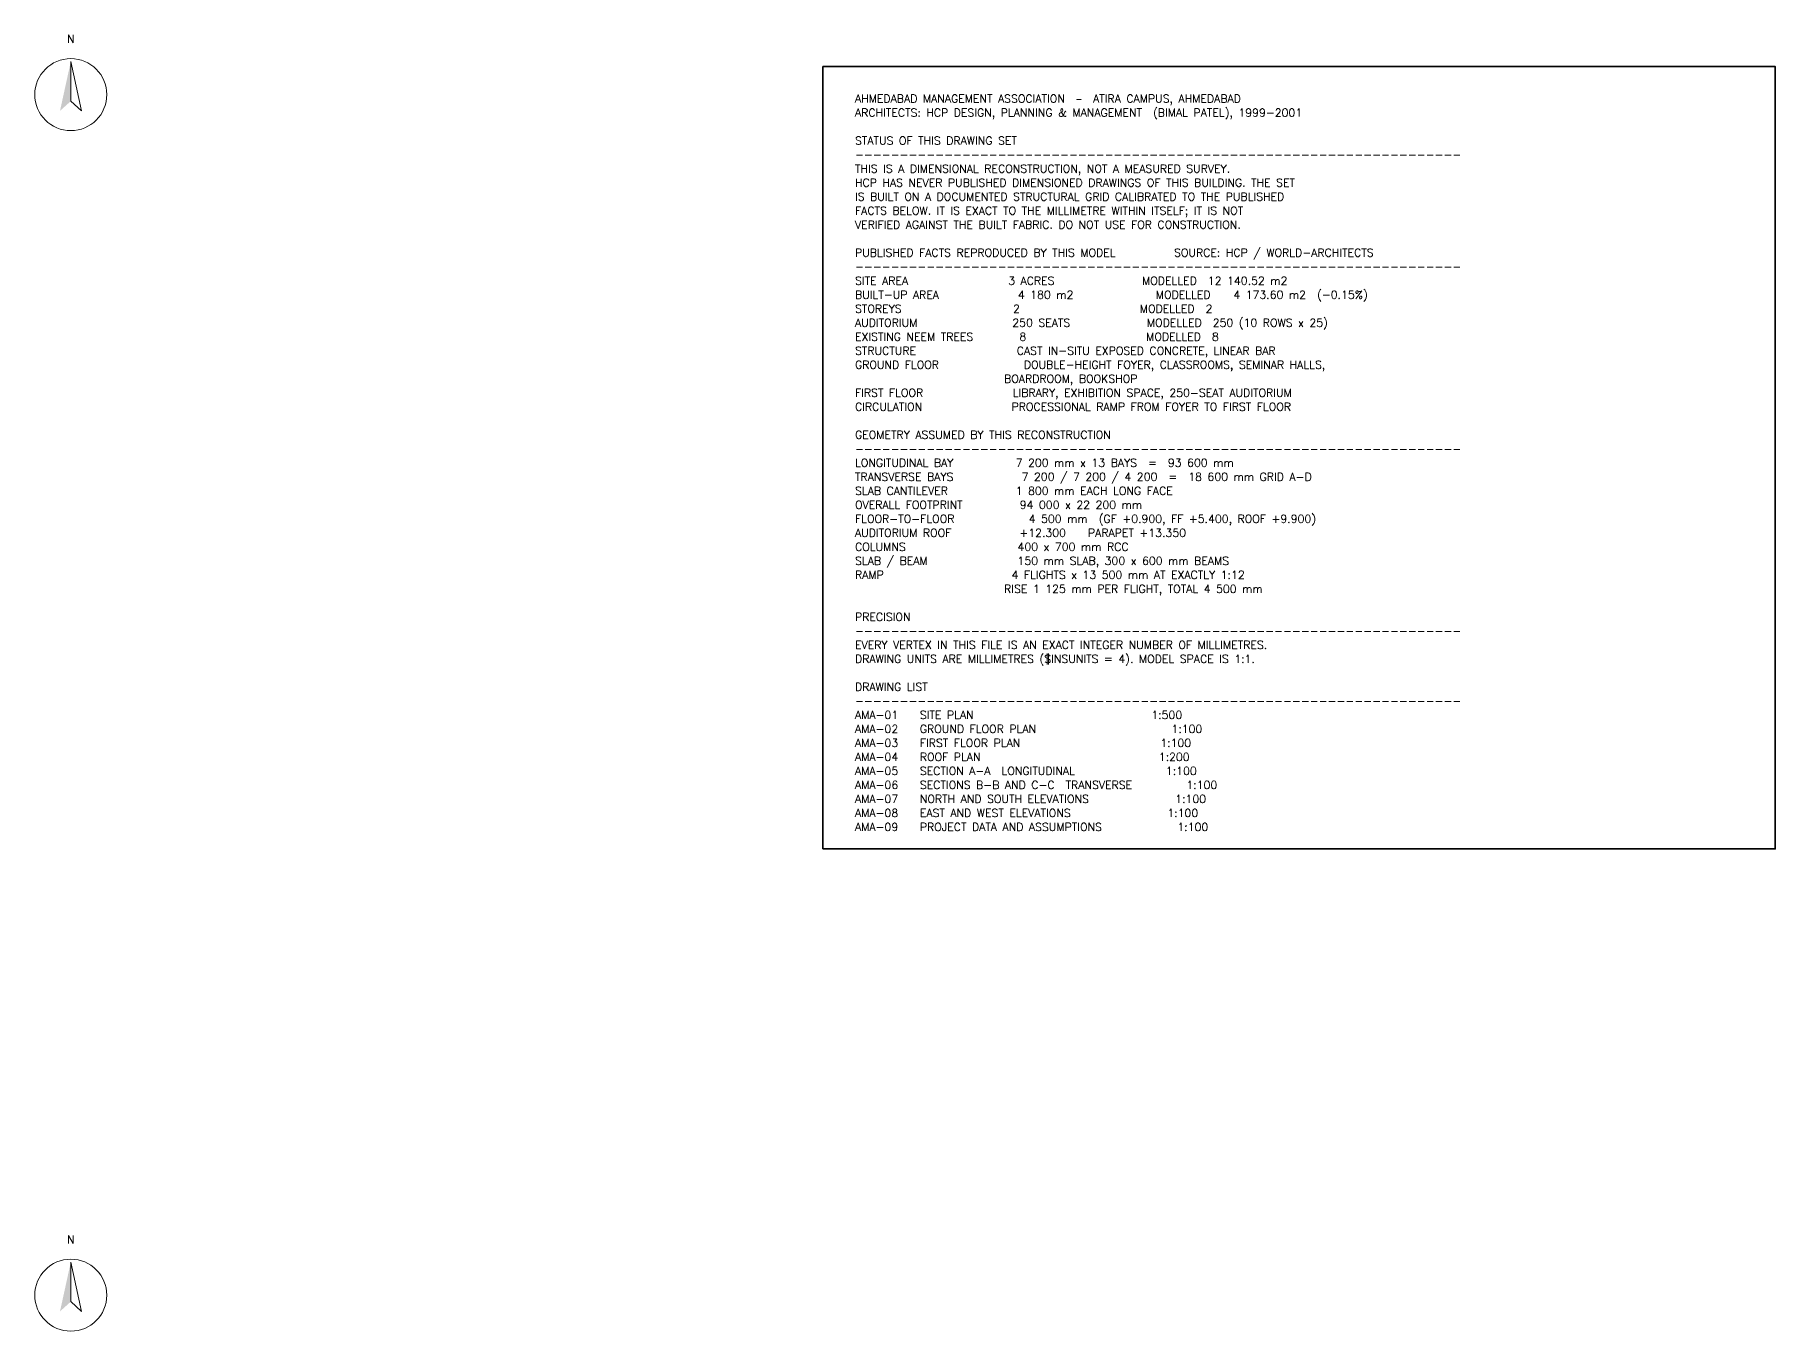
# Model space of a CAD drawing. Header units: millimetres. Extents: x -33945 to 191000, y -348875 to 205218.
# Drawn here: x 104000 to 191000, y -41600 to 23190 of the extents above; entities that cross this region are included whole.
import ezdxf
from ezdxf.enums import TextEntityAlignment as Align

# ---------------------------------------------------------------- set-up
doc = ezdxf.new("R2010")
doc.units = ezdxf.units.MM
doc.header["$LTSCALE"] = 50
for name, color, linetype, lineweight in [('A-ANNO-SYMB', 6, 'Continuous', 18), ('A-ANNO-TEXT', 7, 'Continuous', 18), ('A-ANNO-TTLB', 7, 'Continuous', 35)]:
    doc.layers.add(name, color=color, linetype=linetype, lineweight=lineweight)
doc.styles.add('AMA-NOTE', font='romans.shx', dxfattribs={"width": 0.85})
doc.styles.add('AMA-TITLE', font='romand.shx', dxfattribs={"width": 0.9})

msp = doc.modelspace()

# ---------------------------------------------------------------- hatches: boundary and pattern name
at = {"layer": 'A-ANNO-SYMB'}
for points in [[(105800, 21856), (105260, 19390), (105800, 19876)], [(105800, -38144), (105260, -40610), (105800, -40124)]]:
    msp.add_hatch(color=7, dxfattribs=at).paths.add_polyline_path(points)

# ---------------------------------------------------------------- linework, layer by layer
for points in [[(105800, 21856), (106340, 19390), (105800, 19876)], [(105800, -38144), (106340, -40610), (105800, -40124)]]:
    msp.add_lwpolyline(points, close=True, dxfattribs=at)
for centre in [(105800, 20200), (105800, -39800)]:
    msp.add_circle(centre, 1800, dxfattribs=at)
at = {"layer": 'A-ANNO-TTLB'}
msp.add_lwpolyline([(143400, -17500), (191000, -17500), (191000, 21600), (143400, 21600)], close=True, dxfattribs=at)

# ---------------------------------------------------------------- texts
at = {"layer": 'A-ANNO-SYMB', "style": 'AMA-TITLE'}
for p in [(105800, 22990), (105800, -37010)]:
    msp.add_text('N', height=400, dxfattribs=at).set_placement(p, align=Align.MIDDLE_CENTER)
at = {"layer": 'A-ANNO-TEXT'}
for s, style, p in [('AHMEDABAD MANAGEMENT ASSOCIATION  —  ATIRA CAMPUS, AHMEDABAD', 'AMA-TITLE', (145000, 20000)), ('ARCHITECTS: HCP DESIGN, PLANNING & MANAGEMENT  (BIMAL PATEL), 1999-2001', 'AMA-TITLE', (145000, 19300)), ('STATUS OF THIS DRAWING SET', 'AMA-NOTE', (145000, 17900)), ('THIS IS A DIMENSIONAL RECONSTRUCTION, NOT A MEASURED SURVEY.', 'AMA-NOTE', (145000, 16500)), ('--------------------------------------------------------------------', 'AMA-NOTE', (145000, 17200)), ('HCP HAS NEVER PUBLISHED DIMENSIONED DRAWINGS OF THIS BUILDING. THE SET', 'AMA-NOTE', (145000, 15800)), ('IS BUILT ON A DOCUMENTED STRUCTURAL GRID CALIBRATED TO THE PUBLISHED', 'AMA-NOTE', (145000, 15100)), ('FACTS BELOW. IT IS EXACT TO THE MILLIMETRE WITHIN ITSELF; IT IS NOT', 'AMA-NOTE', (145000, 14400)), ('VERIFIED AGAINST THE BUILT FABRIC. DO NOT USE FOR CONSTRUCTION.', 'AMA-NOTE', (145000, 13700)), ('PUBLISHED FACTS REPRODUCED BY THIS MODEL      SOURCE: HCP / WORLD-ARCHITECTS', 'AMA-NOTE', (145000, 12300)), ('--------------------------------------------------------------------', 'AMA-NOTE', (145000, 11600)), ('SITE AREA                3 ACRES              MODELLED  12 140.52 m2', 'AMA-NOTE', (145000, 10900)), ('BUILT-UP AREA            4 180 m2             MODELLED   4 173.60 m2  (-0.15%)', 'AMA-NOTE', (145000, 10200)), ('STOREYS                  2                    MODELLED  2', 'AMA-NOTE', (145000, 9500)), ('AUDITORIUM               250 SEATS            MODELLED  250 (10 ROWS x 25)', 'AMA-NOTE', (145000, 8800)), ('EXISTING NEEM TREES      8                    MODELLED  8', 'AMA-NOTE', (145000, 8100)), ('STRUCTURE                CAST IN-SITU EXPOSED CONCRETE, LINEAR BAR', 'AMA-NOTE', (145000, 7400)), ('GROUND FLOOR             DOUBLE-HEIGHT FOYER, CLASSROOMS, SEMINAR HALLS,', 'AMA-NOTE', (145000, 6700)), ('                         BOARDROOM, BOOKSHOP', 'AMA-NOTE', (145000, 6000)), ('FIRST FLOOR              LIBRARY, EXHIBITION SPACE, 250-SEAT AUDITORIUM', 'AMA-NOTE', (145000, 5300)), ('CIRCULATION              PROCESSIONAL RAMP FROM FOYER TO FIRST FLOOR', 'AMA-NOTE', (145000, 4600)), ('GEOMETRY ASSUMED BY THIS RECONSTRUCTION', 'AMA-NOTE', (145000, 3200)), ('--------------------------------------------------------------------', 'AMA-NOTE', (145000, 2500)), ('LONGITUDINAL BAY         7 200 mm x 13 BAYS  =  93 600 mm', 'AMA-NOTE', (145000, 1800)), ('TRANSVERSE BAYS          7 200 / 7 200 / 4 200  =  18 600 mm GRID A-D', 'AMA-NOTE', (145000, 1100)), ('SLAB CANTILEVER          1 800 mm EACH LONG FACE', 'AMA-NOTE', (145000, 400)), ('OVERALL FOOTPRINT        94 000 x 22 200 mm', 'AMA-NOTE', (145000, -300)), ('FLOOR-TO-FLOOR           4 500 mm  (GF +0.900, FF +5.400, ROOF +9.900)', 'AMA-NOTE', (145000, -1000)), ('AUDITORIUM ROOF          +12.300   PARAPET +13.350', 'AMA-NOTE', (145000, -1700)), ('COLUMNS                  400 x 700 mm RCC', 'AMA-NOTE', (145000, -2400)), ('SLAB / BEAM              150 mm SLAB, 300 x 600 mm BEAMS', 'AMA-NOTE', (145000, -3100)), ('RAMP                     4 FLIGHTS x 13 500 mm AT EXACTLY 1:12', 'AMA-NOTE', (145000, -3800)), ('                         RISE 1 125 mm PER FLIGHT, TOTAL 4 500 mm', 'AMA-NOTE', (145000, -4500)), ('PRECISION', 'AMA-NOTE', (145000, -5900)), ('--------------------------------------------------------------------', 'AMA-NOTE', (145000, -6600)), ('EVERY VERTEX IN THIS FILE IS AN EXACT INTEGER NUMBER OF MILLIMETRES.', 'AMA-NOTE', (145000, -7300)), ('DRAWING UNITS ARE MILLIMETRES ($INSUNITS = 4). MODEL SPACE IS 1:1.', 'AMA-NOTE', (145000, -8000)), ('DRAWING LIST', 'AMA-NOTE', (145000, -9400)), ('--------------------------------------------------------------------', 'AMA-NOTE', (145000, -10100)), ('AMA-01   SITE PLAN                             1:500', 'AMA-NOTE', (145000, -10800)), ('AMA-02   GROUND FLOOR PLAN                     1:100', 'AMA-NOTE', (145000, -11500)), ('AMA-03   FIRST FLOOR PLAN                      1:100', 'AMA-NOTE', (145000, -12200)), ('AMA-04   ROOF PLAN                             1:200', 'AMA-NOTE', (145000, -12900)), ('AMA-05   SECTION A-A  LONGITUDINAL             1:100', 'AMA-NOTE', (145000, -13600)), ('AMA-06   SECTIONS B-B AND C-C  TRANSVERSE      1:100', 'AMA-NOTE', (145000, -14300)), ('AMA-07   NORTH AND SOUTH ELEVATIONS            1:100', 'AMA-NOTE', (145000, -15000)), ('AMA-08   EAST AND WEST ELEVATIONS              1:100', 'AMA-NOTE', (145000, -15700)), ('AMA-09   PROJECT DATA AND ASSUMPTIONS          1:100', 'AMA-NOTE', (145000, -16400))]:
    msp.add_text(s, height=400, dxfattribs=dict(at, style=style)).set_placement(p, align=Align.MIDDLE_LEFT)

doc.saveas('drawing.dxf')
